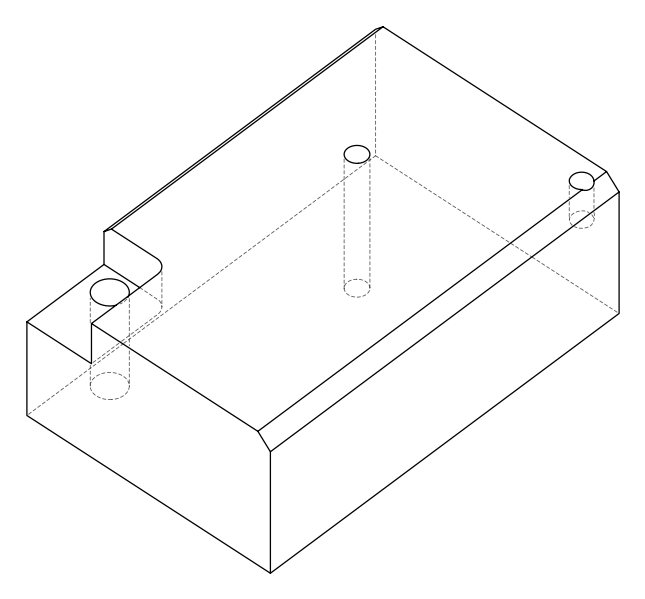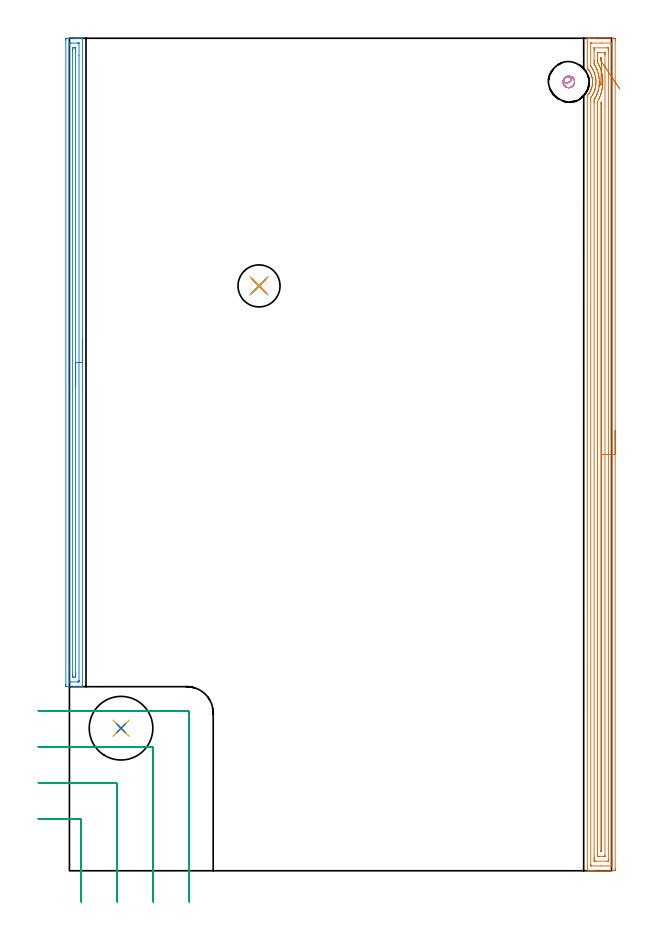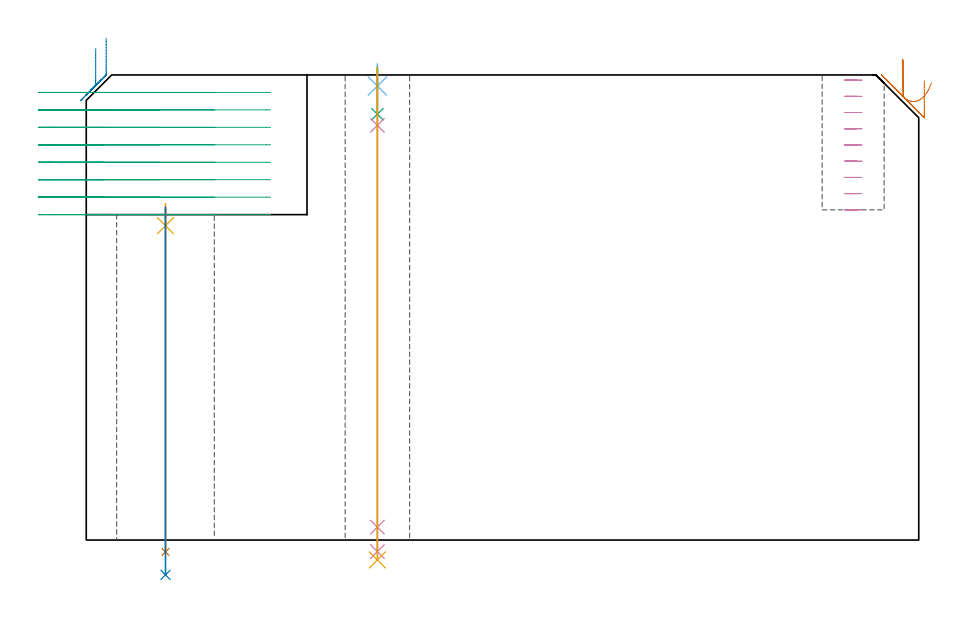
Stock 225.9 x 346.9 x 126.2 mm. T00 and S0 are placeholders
(PLAN: 11 operations, 8 tool changes, 30.8 min)
(1 AREA_MILL | FG_CHAMFER_SURFACE | UGT0205_001 | 14.09 min | 23345 mm3)
(2 AREA_MILL_1 | FG_CHAMFER_SURFACE_1 | UGT0205_001 | 6.67 min | 6546 mm3)
(3 MILL_CORNER_NOTCH_RECTANGULAR | CORNER_NOTCH_RECTANGULAR | UGT0201_094 | Follow Part, ap 5, ae 75% | 7.03 min | 173058 mm3)
(4 MILL_BLIND_HOLE_FROM_SOLID_MATERIAL | STEP1POCKET | NXT0201_011 | Spiral | 0.88 min | 8075 mm3)
(5 SPOT_DRILL | STEP1HOLE | NXT0321_9005460120000 | 0.06 min | 199 mm3)
(6 SPOT_DRILL_1 | STEP1HOLE_1 | NXT0321_9005460120000 | 0.05 min | 186 mm3)
(7 DRILL_THROUGH_HOLE_INTO_CENTER | STEP1HOLE | NXT0301_065 | 0.38 min | 5966 mm3)
(8 DRILL_TO_ENLARGE_THROUGH_HOLE | STEP1HOLE | UGT0301_388 | 0.41 min | 42502 mm3)
(9 DRILL_BLIND_HOLE_INTO_CENTER | STEP1HOLE_1 | UGT0301_191 | 0.05 min | 264 mm3)
(10 GUN_DRILL_THROUGH_HOLE | STEP1HOLE_1 | UGT0307_003 | 0.61 min | 4472 mm3)
(11 SPADE_DRILL_TO_ENLARGE_THROUGH_HOLE | STEP1HOLE_1 | UGT0306_008 | 0.54 min | 25399 mm3)
(TOOL UGT0205_001 | Chamfer Mill 20 x 3 x 45 deg. | D20 FL50 Z2)
(TOOL UGT0201_094 | End mill 20 mm | D20 FL38 Z4)
(TOOL NXT0201_011 | ENDMILL 12mm [2P460-1200-NA 1630] | D12 FL38 Z6)
(TOOL NXT0321_9005460120000 | NC Spot Drill, 142deg, 12mm, Carbide, Uncoated | D12 PA142 FL30 Z2)
(TOOL NXT0301_065 | Carbide Drill 9.4mm [860.1-0940-075A1-MM 2214] | D9.4 PA140 FL98 Z2)
(TOOL UGT0301_388 | Twist Drill 26.5 mm | D26.5 PA118 FL165 Z2)
(TOOL UGT0301_191 | Twist Drill 7.1 mm | D7.1 PA118 FL66 Z2)
(TOOL UGT0307_003 | Gun Drill 7 mm | D7 PA130 FL24 Z1)
(TOOL UGT0306_008 | Spade Drill 17.5mm | D17.5 PA132 FL10 Z2)
(OP 1 AREA_MILL)
G17 G21 G94 G90
T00 M6
G54
G17 G0 G90 X227.4 Y183.45 S1061 M3
G43 Z136.2 H0
Z124.6
G94 G1 Y183.412 Z123.728 F250.
Y183.298 Z122.864
Y183.109 Z122.012
Y182.847 Z121.18
Y182.513 Z120.374
Y182.11 Z119.6
Y181.642 Z118.864
Y181.11 Z118.172
Y180.521 Z117.529
Y179.878 Z116.94
Y179.186 Z116.409
Y178.45 Z115.94
Y177.676 Z115.537
Y176.87 Z115.203
Y176.038 Z114.941
Y175.187 Z114.752
Y174.322 Z114.638
Y173.45 Z114.6
Y1.011
X227.399 Y0.616 Z114.601
X227.395 Y0.123 Z114.603
X227.392 Y0.009 Z114.606
X226.907 Y0. Z115.091
X218.947 Z123.048
X218.397 Z123.6
X218.062 Z123.934
X217.513 Z124.483
X217.178 Z124.817
X216.174 Z125.826
X215.818 Y0.007 Z126.173
X215.803 Y0.009 Z126.188
X215.8 Y0.169 Z126.2
Y322.168
X215.807 Y323.033 Z126.193
X215.825 Y323.061 Z126.175
X215.957 Y323.212 Z126.043
X216.133 Y323.428 Z125.866
X216.469 Y323.873 Z125.529
X216.525 Y323.954 Z125.473
X216.581 Y324.035 Z125.417
X216.653 Y324.15 Z125.345
X216.805 Y324.396 Z125.192
X217.016 Y324.766 Z124.983
X217.231 Y325.209 Z124.768
X217.267 Y325.294 Z124.73
X217.426 Y325.658 Z124.573
X217.461 Y325.749 Z124.537
X217.473 Y325.784 Z124.526
X217.595 Y326.148 Z124.404
X217.712 Y326.551 Z124.285
X217.817 Y326.996 Z124.182
X217.899 Y327.444 Z124.101
X217.908 Y327.527 Z124.089
X217.941 Y327.783 Z124.058
X217.955 Y327.89 Z124.044
X217.963 Y328.023 Z124.035
X217.968 Y328.122 Z124.024
X217.979 Y328.261 Z124.015
X217.983 Y328.336 Z124.009
X217.984 Y328.42 Z124.005
X217.985 Y328.49 Z124.002
X217.987 Y328.544 Z124.005
X217.99 Y328.783 Z124.
X217.988 Y328.832
X217.985 Y328.891 Z124.002
X217.983 Y328.93 Z124.004
X217.978 Y329.129 Z124.017
X217.973 Y329.229 Z124.02
X217.965 Y329.313 Z124.027
X217.934 Y329.676 Z124.064
X217.916 Y329.804 Z124.082
X217.869 Y330.122 Z124.128
X217.779 Y330.569 Z124.217
X217.757 Y330.653 Z124.239
X217.664 Y331.015 Z124.334
X217.461 Y331.649 Z124.538
X217.359 Y331.907 Z124.641
X217.151 Y332.357 Z124.846
X217.107 Y332.439 Z124.888
X216.921 Y332.8 Z125.077
X216.581 Y333.361 Z125.416
X216.497 Y333.482 Z125.501
X216.35 Y333.693 Z125.65
X216.133 Y333.964 Z125.863
X216.022 Y334.106 Z125.976
X215.967 Y334.17 Z126.031
X215.877 Y334.277 Z126.12
X215.806 Y334.366 Z126.192
X215.8 Y334.672 Z126.2
Y346.731
X215.803 Y346.892 Z126.188
X215.819 Y346.9 Z126.171
X216.174 Z125.825
X216.507 Z125.492
X217.178 Z124.817
X218.398 Z123.599
X218.947 Z123.048
X226.632 Z115.365
X226.907 Y346.897 Z115.091
X227.392 Y346.891 Z114.606
X227.395 Y346.777 Z114.603
X227.399 Y346.284 Z114.601
X227.4 Y345.786 Z114.6
Y173.45
X225.986 Z116.014
X225.985 Y2.188 Z116.015
X225.984 Y2.081 Z116.016
X225.981 Y2.029 Z116.019
X225.98 Y2.011 Z116.02
X225.934 Y2.009 Z116.066
X225.535 Y2.002 Z116.465
X221.556 Y2. Z120.444
X217.575 Y2.001 Z124.425
X217.336 Y2.007 Z124.664
X217.227 Y2.01 Z124.773
X217.215 Y2.364 Z124.785
Y2.402
Y321.274
X217.225 Y322.12 Z124.775
X217.256 Y322.168 Z124.744
X217.59 Y322.645 Z124.41
X217.856 Y323.061 Z124.144
X217.905 Y323.14 Z124.095
X217.934 Y323.19 Z124.066
X218.062 Y323.423 Z123.938
X218.241 Y323.773 Z123.759
X218.329 Y323.954 Z123.671
X218.523 Y324.381 Z123.477
X218.717 Y324.847 Z123.283
X218.754 Y324.944 Z123.246
X218.779 Y325.017 Z123.221
X218.947 Y325.54 Z123.053
X218.992 Y325.695 Z123.008
X219.003 Y325.74 Z122.997
X219.163 Y326.415 Z122.837
X219.205 Y326.634 Z122.795
X219.295 Y327.175 Z122.705
X219.339 Y327.527 Z122.661
X219.376 Y327.986 Z122.624
X219.397 Y328.42 Z122.603
X219.401 Y328.854 Z122.599
X219.383 Y329.313 Z122.617
X219.342 Y329.807 Z122.658
X219.295 Y330.206 Z122.705
X219.251 Y330.513 Z122.749
X219.137 Y331.1 Z122.863
X218.947 Y331.852 Z123.053
X218.903 Y331.993 Z123.097
X218.883 Y332.057 Z123.117
X218.717 Y332.547 Z123.283
X218.584 Y332.886 Z123.416
X218.279 Y333.56 Z123.721
X218.166 Y333.779 Z123.834
X218.062 Y333.97 Z123.938
X217.802 Y334.409 Z124.198
X217.641 Y334.672 Z124.359
X217.433 Y334.994 Z124.567
X217.221 Y335.319 Z124.779
X217.215 Y335.528 Z124.785
Y335.566
Y344.712
X217.216 Y344.819 Z124.784
X217.219 Y344.871 Z124.781
X217.22 Y344.889 Z124.78
X217.266 Y344.891 Z124.734
X217.665 Y344.898 Z124.335
X221.644 Y344.9 Z120.356
X225.625 Y344.899 Z116.375
X225.864 Y344.894 Z116.136
X225.973 Y344.89 Z116.027
X225.985 Y344.536 Z116.015
Y344.498
X225.986 Y173.45 Z116.014
X224.572 Z117.428
X224.571 Y4.761 Z117.429
X224.569 Y4.189 Z117.431
X224.566 Y4.029 Z117.434
X224.565 Y4.016 Z117.435
X224.551 Y4.01 Z117.449
X224.502 Y4.004 Z117.498
X224.439 Y4.001 Z117.561
X219.133 Y4. Z122.867
X218.947 Y4.002 Z123.053
X218.76 Y4.006 Z123.24
X218.642 Y4.01 Z123.358
X218.635 Y4.083 Z123.365
X218.633 Y4.189 Z123.367
X218.63 Y4.509 Z123.37
X218.629 Y5.082 Z123.371
X218.628 Y5.403 Z123.372
X218.629 Y319.809 Z123.371
Y320.381
X218.631 Y320.7 Z123.369
X218.636 Y321.274 Z123.364
X218.754 Y321.469 Z123.246
X218.947 Y321.789 Z123.053
X219.085 Y322.028 Z122.915
X219.162 Y322.168 Z122.838
X219.392 Y322.611 Z122.608
X219.607 Y323.061 Z122.393
X219.678 Y323.216 Z122.322
X219.831 Y323.568 Z122.169
X219.941 Y323.843 Z122.059
X219.982 Y323.954 Z122.018
X220.164 Y324.511 Z121.836
X220.268 Y324.847 Z121.732
X220.364 Y325.202 Z121.636
X220.495 Y325.74 Z121.505
X220.534 Y325.923 Z121.466
X220.663 Y326.634 Z121.337
X220.67 Y326.679 Z121.33
X220.716 Y327. Z121.284
X220.764 Y327.478 Z121.236
X220.767 Y327.527 Z121.233
X220.812 Y328.323 Z121.188
X220.814 Y328.42 Z121.186
X220.815 Y328.813 Z121.185
X220.806 Y329.221 Z121.194
X220.801 Y329.313 Z121.199
X220.738 Y330.184 Z121.262
X220.735 Y330.206 Z121.265
X220.716 Y330.376 Z121.284
X220.604 Y331.1 Z121.396
X220.582 Y331.235 Z121.418
X220.497 Y331.65 Z121.503
X220.412 Y331.993 Z121.588
X220.304 Y332.408 Z121.696
X220.163 Y332.886 Z121.837
X219.876 Y333.734 Z122.124
X219.858 Y333.779 Z122.142
X219.831 Y333.846 Z122.169
X219.571 Y334.41 Z122.429
X219.449 Y334.672 Z122.551
X219.002 Y335.509 Z122.998
X218.947 Y335.604 Z123.053
X218.635 Y336.141 Z123.365
X218.632 Y336.459 Z123.368
X218.63 Y336.779 Z123.37
X218.629 Y337.352 Z123.371
X218.628 Y337.673 Z123.372
Y341.818
X218.629 Y342.139 Z123.371
X218.631 Y342.711 Z123.369
X218.634 Y342.871 Z123.366
X218.635 Y342.884 Z123.365
X218.649 Y342.89 Z123.351
X218.698 Y342.896 Z123.302
X218.761 Y342.899 Z123.239
X224.067 Y342.9 Z117.933
X224.253 Y342.898 Z117.747
X224.44 Y342.894 Z117.56
X224.558 Y342.89 Z117.442
X224.564 Y342.817 Z117.436
X224.567 Y342.711 Z117.433
X224.57 Y342.391 Z117.43
X224.571 Y341.818 Z117.429
Y341.497
X224.572 Y173.45 Z117.428
X223.157 Z118.843
Y6.189
X223.155 Y6.092 Z118.845
X223.152 Y6.033 Z118.848
X223.15 Y6.01 Z118.85
X223.129 Y6.008 Z118.871
X222.914 Y6.004 Z119.086
X222.484 Y6. Z119.516
X220.691 Z121.309
X220.28 Y6.003 Z121.72
X220.075 Y6.008 Z121.925
X220.053 Y6.01 Z121.947
X220.049 Y6.022 Z121.951
X220.046 Y6.059 Z121.954
X220.044 Y6.114 Z121.956
X220.043 Y6.655 Z121.957
Y6.868
Y320.167
X220.045 Y320.381 Z121.955
X220.047 Y320.466 Z121.953
X220.05 Y320.505 Z121.95
X220.066 Y320.541 Z121.934
X220.456 Y321.274 Z121.544
X220.544 Y321.448 Z121.456
X220.716 Y321.799 Z121.284
X220.831 Y322.051 Z121.169
X220.883 Y322.168 Z121.117
X221.095 Y322.677 Z120.905
X221.247 Y323.061 Z120.753
X221.336 Y323.327 Z120.664
X221.542 Y323.954 Z120.458
X221.556 Y323.999 Z120.444
X221.6 Y324.15 Z120.4
X221.741 Y324.705 Z120.259
X221.775 Y324.847 Z120.225
X221.905 Y325.432 Z120.095
X221.96 Y325.74 Z120.04
X222.037 Y326.192 Z119.963
X222.099 Y326.634 Z119.901
X222.137 Y326.985 Z119.863
X222.182 Y327.527 Z119.818
X222.199 Y327.815 Z119.801
X222.226 Y328.42 Z119.774
X222.228 Y328.679 Z119.772
X222.215 Y329.313 Z119.785
X222.2 Y329.601 Z119.8
X222.152 Y330.206 Z119.848
X222.119 Y330.575 Z119.881
X222.047 Y331.1 Z119.953
X221.969 Y331.62 Z120.031
X221.897 Y331.993 Z120.103
X221.83 Y332.317 Z120.17
X221.725 Y332.76 Z120.275
X221.692 Y332.886 Z120.308
X221.6 Y333.223 Z120.4
X221.428 Y333.779 Z120.572
X221.344 Y334.038 Z120.656
X221.118 Y334.672 Z120.882
X220.75 Y335.531 Z121.25
X220.734 Y335.566 Z121.266
X220.716 Y335.603 Z121.284
X220.269 Y336.459 Z121.731
X220.107 Y336.774 Z121.893
X220.05 Y336.887 Z121.95
X220.047 Y336.969 Z121.953
X220.044 Y337.137 Z121.956
X220.043 Y337.352 Z121.957
Y338.032
Y340.032
Y340.711
X220.045 Y340.808 Z121.955
X220.048 Y340.867 Z121.952
X220.05 Y340.89 Z121.95
X220.071 Y340.892 Z121.929
X220.286 Y340.896 Z121.714
X220.716 Y340.9 Z121.284
X222.509 Z119.491
X222.92 Y340.897 Z119.08
X223.125 Y340.892 Z118.875
X223.147 Y340.89 Z118.853
X223.151 Y340.878 Z118.849
X223.154 Y340.841 Z118.846
X223.156 Y340.786 Z118.844
X223.157 Y340.245 Z118.843
Y340.032
Y173.45
X221.743 Z120.257
Y8.51
X221.742 Y8.366 Z120.258
X221.737 Y8.077 Z120.263
X221.735 Y8.009 Z120.265
X221.721 Y8.006 Z120.279
X221.681 Y8.003 Z120.319
X221.6 Y8.001 Z120.4
X221.507 Y8.003 Z120.493
X221.481 Y8.006 Z120.519
X221.471 Y8.009 Z120.529
X221.464 Y8.03 Z120.536
X221.461 Y8.221 Z120.539
X221.458 Y8.51 Z120.542
X221.457 Y319.488 Z120.543
X221.458 Y319.632 Z120.542
X221.462 Y319.777 Z120.538
X221.464 Y319.815 Z120.536
X221.473 Y319.839 Z120.527
X221.5 Y319.897 Z120.5
X221.6 Y320.086 Z120.4
X221.705 Y320.275 Z120.295
X221.737 Y320.254 Z120.263
X221.739 Y320.241 Z120.261
X221.743 Y319.488 Z120.257
Y319.344
Y173.45
Y172.578 Z120.295
Y171.714 Z120.409
Y170.862 Z120.598
Y170.03 Z120.86
Y169.224 Z121.194
Y168.45 Z121.597
Y167.714 Z122.065
Y167.022 Z122.596
Y166.379 Z123.186
Y165.79 Z123.829
Y165.259 Z124.521
Y164.79 Z125.257
Y164.387 Z126.031
Y164.053 Z126.837
Y163.791 Z127.669
Y163.602 Z128.52
Y163.488 Z129.385
Y163.45 Z130.257
G0 Z136.2
X229.34 Y325.803
Z124.115
G1 X229.084 Y326.183 Z123.373
X228.793 Y326.615 Z122.673
X228.469 Y327.096 Z122.022
X228.114 Y327.623 Z121.424
X227.731 Y328.191 Z120.883
X227.324 Y328.795 Z120.404
X226.895 Y329.432 Z119.99
X226.447 Y330.097 Z119.645
X225.984 Y330.784 Z119.371
X225.51 Y331.488 Z119.17
X225.027 Y332.203 Z119.044
X224.541 Y332.926 Z118.994
X224.053 Y333.649 Z119.02
X223.569 Y334.367 Z119.122
X223.092 Y335.076 Z119.298
X222.625 Y335.769 Z119.549
X222.172 Y336.441 Z119.872
X221.737 Y337.088 Z120.263
X221.6 Y337.29 Z120.4
X221.564 Y337.352 Z120.436
X221.522 Y337.431 Z120.479
X221.474 Y337.537 Z120.526
X221.464 Y337.592 Z120.536
X221.461 Y337.684 Z120.539
X221.459 Y337.871 Z120.541
X221.457 Y338.245 Z120.543
Y338.39
X221.458 Y338.534 Z120.542
X221.463 Y338.823 Z120.537
X221.465 Y338.891 Z120.535
X221.479 Y338.894 Z120.521
X221.519 Y338.897 Z120.481
X221.6 Y338.899 Z120.4
X221.693 Y338.897 Z120.307
X221.719 Y338.894 Z120.281
X221.729 Y338.891 Z120.271
X221.736 Y338.869 Z120.264
X221.739 Y338.679 Z120.261
X221.742 Y338.39 Z120.258
Y337.352
X221.74 Y337.211 Z120.26
X221.737 Y337.088 Z120.263
X221.711 Y336.218 Z120.327
X221.686 Y335.357 Z120.466
X221.662 Y334.511 Z120.679
X221.638 Y333.688 Z120.965
X221.615 Y332.892 Z121.322
X221.593 Y332.131 Z121.747
X221.572 Y331.409 Z122.237
X221.552 Y330.733 Z122.788
X221.534 Y330.107 Z123.396
X221.518 Y329.537 Z124.056
X221.503 Y329.026 Z124.763
X221.49 Y328.579 Z125.512
X221.479 Y328.199 Z126.297
X221.47 Y327.889 Z127.113
X221.463 Y327.651 Z127.952
X221.458 Y327.487 Z128.809
X221.456 Y327.398 Z129.677
X221.455 Y327.385 Z130.549
G0 Z136.2
M5
M2
(OP 2 AREA_MILL_1)
G17 G21 G94 G90
T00 M6
G54
G17 G0 G90 X5.4 Y221.8 S1061 M3
G43 Z136.2 H0
G94 G1 Y221.762 Z135.328 F250.
Y221.648 Z134.464
Y221.459 Z133.612
Y221.197 Z132.78
Y220.863 Z131.974
Y220.46 Z131.2
Y219.991 Z130.464
Y219.46 Z129.772
Y218.871 Z129.129
Y218.228 Z128.54
Y217.536 Z128.008
Y216.8 Z127.54
Y216.026 Z127.137
Y215.22 Z126.803
Y214.388 Z126.541
Y213.536 Z126.352
Y212.672 Z126.238
Y211.8 Z126.2
Y76.874
X5.398 Y76.71 Z126.189
X5.253 Y76.702 Z126.045
X5.102 Y76.7 Z125.902
X4.824 Z125.624
X4.141 Z124.936
X2.923 Z123.72
X2.388 Z123.183
X-1.118 Y76.701 Z119.679
X-1.336 Y76.704 Z119.461
X-1.492 Y76.71 Z119.305
X-1.497 Y76.934 Z119.301
X-1.5 Y77.321 Z119.3
Y77.71
X-1.499 Y346.279 Z119.301
X-1.497 Y346.665 Z119.302
X-1.492 Y346.89 Z119.305
X-1.118 Y346.9 Z119.679
X2.388 Z123.183
X2.923 Z123.72
X3.265 Z124.061
X3.8 Z124.596
X4.141 Z124.936
X4.824 Z125.624
X5.102 Z125.902
X5.253 Y346.898 Z126.045
X5.398 Y346.89 Z126.189
X5.4 Y346.726 Z126.2
Y211.8
X3.986 Z124.786
X3.985 Y79.267 Z124.785
X3.984 Y79.108 Z124.784
X3.979 Y78.742 Z124.779
X3.971 Y78.71 Z124.771
X3.905 Y78.706 Z124.705
X3.798 Y78.702 Z124.598
X3.665 Y78.7 Z124.465
X3.265 Z124.065
X0.635 Z121.435
X0.159 Z120.959
X-0.02 Y78.703 Z120.78
X-0.052 Y78.707 Z120.748
X-0.079 Y78.713 Z120.721
X-0.081 Y78.753 Z120.719
X-0.085 Y78.948 Z120.715
X-0.086 Y83.964 Z120.714
X-0.085 Y344.333 Z120.715
X-0.084 Y344.492 Z120.716
X-0.079 Y344.858 Z120.721
X-0.071 Y344.89 Z120.729
X-0.005 Y344.895 Z120.795
X0.102 Y344.898 Z120.902
X0.235 Y344.9 Z121.035
X0.635 Z121.435
X3.265 Z124.065
X3.742 Z124.542
X3.92 Y344.897 Z124.72
X3.952 Y344.893 Z124.752
X3.979 Y344.887 Z124.779
X3.981 Y344.847 Z124.781
X3.985 Y344.652 Z124.785
X3.986 Y339.633 Z124.786
Y211.8
X2.572 Z123.372
X2.571 Y81.602 Z123.371
X2.566 Y80.895 Z123.366
X2.565 Y80.715 Z123.365
X2.388 Y80.71 Z123.188
X1.7 Y80.703 Z122.5
X1.512 Y80.709 Z122.312
X1.335 Y80.718 Z122.135
X1.332 Y80.895 Z122.132
X1.33 Y81.08 Z122.13
X1.329 Y81.789 Z122.129
X1.328 Y81.975 Z122.128
X1.329 Y341.998 Z122.129
X1.334 Y342.705 Z122.134
X1.336 Y342.885 Z122.136
X1.512 Y342.89 Z122.312
X2.2 Y342.896 Z123.
X2.388 Y342.891 Z123.188
X2.565 Y342.882 Z123.365
X2.568 Y342.705 Z123.368
X2.57 Y342.52 Z123.37
X2.571 Y341.811 Z123.371
X2.572 Y341.625 Z123.372
Y211.8
Y210.928 Z123.41
Y210.063 Z123.524
Y209.212 Z123.712
Y208.38 Z123.975
Y207.574 Z124.309
Y206.8 Z124.711
Y206.064 Z125.18
Y205.372 Z125.711
Y204.729 Z126.301
Y204.14 Z126.944
Y203.608 Z127.636
Y203.14 Z128.372
Y202.737 Z129.145
Y202.403 Z129.951
Y202.141 Z130.783
Y201.952 Z131.635
Y201.838 Z132.5
Y201.8 Z133.372
G0 Z136.2
M5
M2
(OP 3 MILL_CORNER_NOTCH_RECTANGULAR)
G17 G21 G94 G90
T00 M6
G54
G17 G0 G90 X4.9 Y-13. S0 M3
G43 Z136.2 H0
Z121.462
G94 G1 Y-10. F250.
Y20.705 F500.
G3 X3.905 Y21.7 R1.
G1 X-10.
X-13. F250.
G0 Z136.2
X19.9 Y-13.
Z121.462
G1 Y-10.
Y35.705 F500.
G3 X18.905 Y36.7 R1.
G1 X-10.
X-13. F250.
G0 Z136.2
X34.9 Y-13.
Z121.462
G1 Y-10.
Y50.704 F500.
G3 X33.904 Y51.7 R1.
G1 X-10.
X-13. F250.
G0 Z136.2
X49.9 Y-13.
Z121.462
G1 Y-10.
Y65.704 F500.
G3 X48.904 Y66.7 R1.
G1 X-10.
X-13. F250.
G0 Z136.2
X4.9 Y-13.
Z116.725
G1 Y-10.
Y20.705 F500.
G3 X3.905 Y21.7 R1.
G1 X-10.
X-13. F250.
G0 Z136.2
X19.9 Y-13.
Z116.725
G1 Y-10.
Y35.705 F500.
G3 X18.905 Y36.7 R1.
G1 X-10.
X-13. F250.
G0 Z136.2
X34.9 Y-13.
Z116.725
G1 Y-10.
Y50.704 F500.
G3 X33.904 Y51.7 R1.
G1 X-10.
X-13. F250.
G0 Z136.2
X49.9 Y-13.
Z116.725
G1 Y-10.
Y65.704 F500.
G3 X48.904 Y66.7 R1.
G1 X-10.
X-13. F250.
G0 Z136.2
X4.9 Y-13.
Z111.987
G1 Y-10.
Y20.705 F500.
G3 X3.905 Y21.7 R1.
G1 X-10.
X-13. F250.
G0 Z136.2
X19.9 Y-13.
Z111.987
G1 Y-10.
Y35.705 F500.
G3 X18.905 Y36.7 R1.
G1 X-10.
X-13. F250.
G0 Z136.2
X34.9 Y-13.
Z111.987
G1 Y-10.
Y50.704 F500.
G3 X33.904 Y51.7 R1.
G1 X-10.
X-13. F250.
G0 Z136.2
X49.9 Y-13.
Z111.987
G1 Y-10.
Y65.704 F500.
G3 X48.904 Y66.7 R1.
G1 X-10.
X-13. F250.
G0 Z136.2
X4.9 Y-13.
Z107.25
G1 Y-10.
Y20.705 F500.
G3 X3.905 Y21.7 R1.
G1 X-10.
X-13. F250.
G0 Z136.2
X19.9 Y-13.
Z107.25
G1 Y-10.
Y35.705 F500.
G3 X18.905 Y36.7 R1.
G1 X-10.
X-13. F250.
G0 Z136.2
X34.9 Y-13.
Z107.25
G1 Y-10.
Y50.704 F500.
G3 X33.904 Y51.7 R1.
G1 X-10.
X-13. F250.
G0 Z136.2
X49.9 Y-13.
Z107.25
G1 Y-10.
Y65.704 F500.
G3 X48.904 Y66.7 R1.
G1 X-10.
X-13. F250.
G0 Z136.2
X4.9 Y-13.
Z102.512
G1 Y-10.
Y20.705 F500.
G3 X3.905 Y21.7 R1.
G1 X-10.
X-13. F250.
G0 Z136.2
X19.9 Y-13.
Z102.512
G1 Y-10.
Y35.705 F500.
G3 X18.905 Y36.7 R1.
G1 X-10.
X-13. F250.
G0 Z136.2
X34.9 Y-13.
Z102.512
G1 Y-10.
Y50.704 F500.
G3 X33.904 Y51.7 R1.
G1 X-10.
X-13. F250.
G0 Z136.2
X49.9 Y-13.
Z102.512
G1 Y-10.
Y65.704 F500.
G3 X48.904 Y66.7 R1.
G1 X-10.
X-13. F250.
G0 Z136.2
X4.9 Y-13.
Z97.775
G1 Y-10.
Y20.705 F500.
G3 X3.905 Y21.7 R1.
G1 X-10.
X-13. F250.
G0 Z136.2
X19.9 Y-13.
Z97.775
G1 Y-10.
Y35.705 F500.
G3 X18.905 Y36.7 R1.
G1 X-10.
X-13. F250.
G0 Z136.2
X34.9 Y-13.
Z97.775
G1 Y-10.
Y50.704 F500.
G3 X33.904 Y51.7 R1.
G1 X-10.
X-13. F250.
G0 Z136.2
X49.9 Y-13.
Z97.775
G1 Y-10.
Y65.704 F500.
G3 X48.904 Y66.7 R1.
G1 X-10.
X-13. F250.
G0 Z136.2
X4.9 Y-13.
Z93.037
G1 Y-10.
Y20.705 F500.
G3 X3.905 Y21.7 R1.
G1 X-10.
X-13. F250.
G0 Z136.2
X19.9 Y-13.
Z93.037
G1 Y-10.
Y35.705 F500.
G3 X18.905 Y36.7 R1.
G1 X-10.
X-13. F250.
G0 Z136.2
X34.9 Y-13.
Z93.037
G1 Y-10.
Y50.704 F500.
G3 X33.904 Y51.7 R1.
G1 X-10.
X-13. F250.
G0 Z136.2
X49.9 Y-13.
Z93.037
G1 Y-10.
Y65.704 F500.
G3 X48.904 Y66.7 R1.
G1 X-10.
X-13. F250.
G0 Z136.2
X4.9 Y-13.
Z88.3
G1 Y-10.
Y20.705 F500.
G3 X3.905 Y21.7 R1.
G1 X-10.
X-13. F250.
G0 Z136.2
X19.9 Y-13.
Z88.3
G1 Y-10.
Y35.705 F500.
G3 X18.905 Y36.7 R1.
G1 X-10.
X-13. F250.
G0 Z136.2
X34.9 Y-13.
Z88.3
G1 Y-10.
Y50.704 F500.
G3 X33.904 Y51.7 R1.
G1 X-10.
X-13. F250.
G0 Z136.2
X49.9 Y-13.
Z88.3
G1 Y-10.
Y65.704 F500.
G3 X48.904 Y66.7 R1.
G1 X-10.
X-13. F250.
G0 Z136.2
M5
M2
(OP 4 MILL_BLIND_HOLE_FROM_SOLID_MATERIAL)
G17 G21 G94 G90
T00 M6
G54
G17 G0 G90 X208.1 Y328.7 S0 M3
G43 Z136.2 H1
Z124.8
G94 G3 X208.689 Y330.511 R1.001 F250.
X206.158 Y330.111 R1.811
X206.689 Y326.758 R2.4
X206.158 Y330.111 R-2.4
X206.424 Y328.435 R1.2
X208.1 Y328.7 R1.2
G0 Z120.4
G3 X208.689 Y330.511 R1.001
X206.158 Y330.111 R1.811
X206.689 Y326.758 R2.4
X206.158 Y330.111 R-2.4
X206.424 Y328.435 R1.2
X208.1 Y328.7 R1.2
G0 Z116.
G3 X208.689 Y330.511 R1.001
X206.158 Y330.111 R1.811
X206.689 Y326.758 R2.4
X206.158 Y330.111 R-2.4
X206.424 Y328.435 R1.2
X208.1 Y328.7 R1.2
G0 Z111.6
G3 X208.689 Y330.511 R1.001
X206.158 Y330.111 R1.811
X206.689 Y326.758 R2.4
X206.158 Y330.111 R-2.4
X206.424 Y328.435 R1.2
X208.1 Y328.7 R1.2
G0 Z107.2
G3 X208.689 Y330.511 R1.001
X206.158 Y330.111 R1.811
X206.689 Y326.758 R2.4
X206.158 Y330.111 R-2.4
X206.424 Y328.435 R1.2
X208.1 Y328.7 R1.2
G0 Z102.8
G3 X208.689 Y330.511 R1.001
X206.158 Y330.111 R1.811
X206.689 Y326.758 R2.4
X206.158 Y330.111 R-2.4
X206.424 Y328.435 R1.2
X208.1 Y328.7 R1.2
G0 Z98.4
G3 X208.689 Y330.511 R1.001
X206.158 Y330.111 R1.811
X206.689 Y326.758 R2.4
X206.158 Y330.111 R-2.4
X206.424 Y328.435 R1.2
X208.1 Y328.7 R1.2
G0 Z94.
G3 X208.689 Y330.511 R1.001
X206.158 Y330.111 R1.811
X206.689 Y326.758 R2.4
X206.158 Y330.111 R-2.4
X206.424 Y328.435 R1.2
X208.1 Y328.7 R1.2
G0 Z89.6
G3 X208.689 Y330.511 R1.001
X206.158 Y330.111 R1.811
X206.689 Y326.758 R2.4
X206.158 Y330.111 R-2.4
X206.424 Y328.435 R1.2
X208.1 Y328.7 R1.2
G0 Z136.2
M5
M2
(OP 5 SPOT_DRILL)
G17 G21 G94 G90
T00 M6
G54
G17 G0 G90 X21.5 Y59.4 S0 M3
G43 Z136.2 H0
G94 G81 G98 Z85.3 F250. R91.3
G80
M5
M2
(OP 6 SPOT_DRILL_1)
G17 G21 G94 G90
T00 M6
G54
G17 G0 G90 X79. Y243.7 S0 M3
G43 Z136.2 H0
G94 G81 G98 Z123.2 F250. R129.2
G80
M5
M2
(OP 7 DRILL_THROUGH_HOLE_INTO_CENTER)
G17 G21 G94 G90
T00 M6
G54
G17 G0 G90 X21.5 Y59.4 S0 M3
G43 Z136.2 H1
G94 G73 G98 Z-3.211 F250. Q9.151 R90.3
G80
M5
M2
(OP 8 DRILL_TO_ENLARGE_THROUGH_HOLE)
G17 G21 G94 G90
T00 M6
G54
G17 G0 G90 X21.5 Y59.4 S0 M3
G43 Z136.2 H0
G94 G73 G98 Z-9.461 F250. Q24.44 R90.3
G80
M5
M2
(OP 9 DRILL_BLIND_HOLE_INTO_CENTER)
G17 G21 G94 G90
T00 M6
G54
G17 G0 G90 X79. Y243.7 S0 M3
G43 Z136.2 H0
G94 G81 G98 Z115.55 F250. R128.2
G80
M5
M2
(OP 10 GUN_DRILL_THROUGH_HOLE)
G17 G21 G94 G90
T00 M6
G54
G17 G0 G90 X79. Y243.7 M8
G43 Z136.2 H0
Z126.946
S716 M3
G94 G1 Z112.521 F125. M26
G4 X.084
Z3.5 F250.
G4 X.084
Z-3.132 F125.
G4 X.084
M5
M9
G0 Z126.946
Z136.2
M2
(OP 11 SPADE_DRILL_TO_ENLARGE_THROUGH_HOLE)
G17 G21 G94 G90
T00 M6
G54
G17 G0 G90 X79. Y243.7 S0 M3
G43 Z136.2 H0
G94 G73 G98 Z-5.396 F250. Q16.449 R128.2
G80
M5
M2
